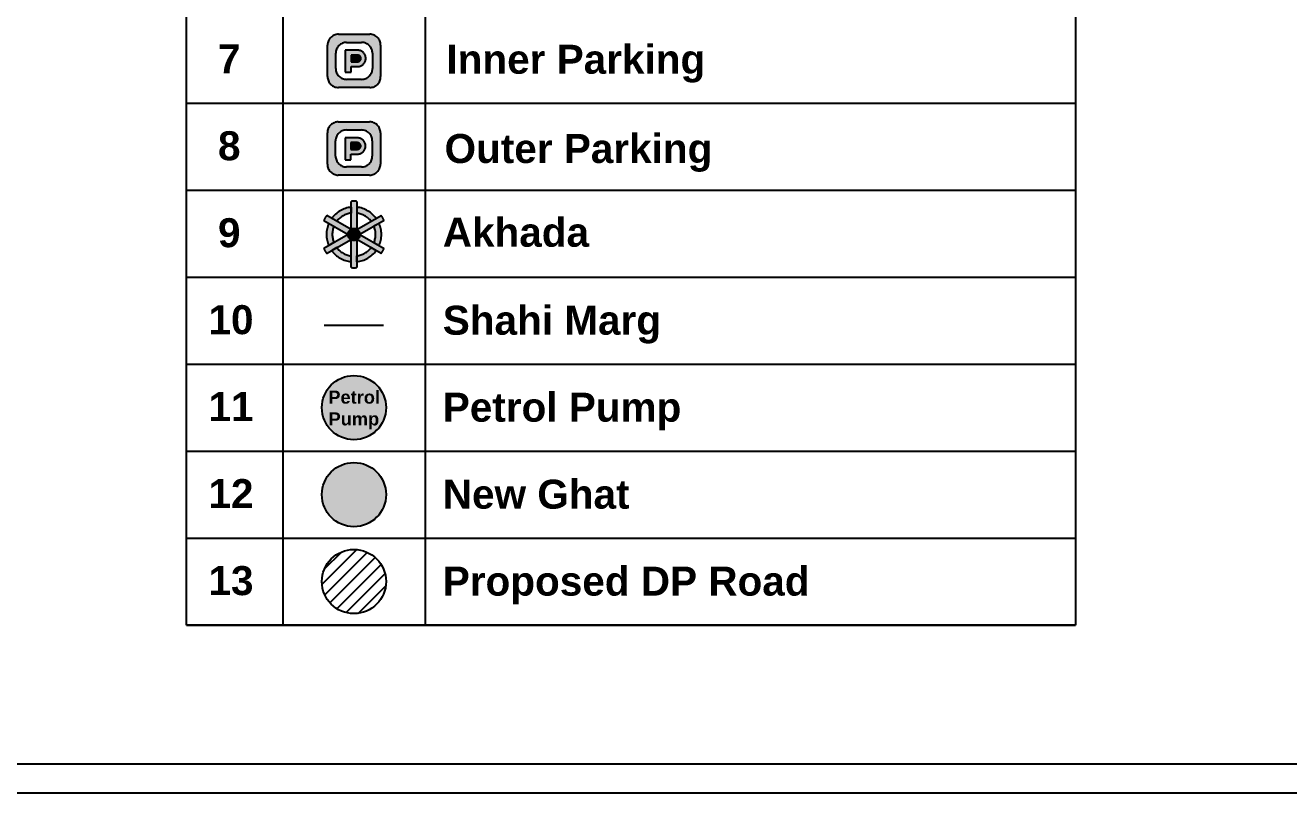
# Model space of a CAD drawing. Header units: metres. Extents: x 125.25 to 127.94, y 109.47 to 110.92.
# Drawn here: x 126.39 to 126.8258, y 109.4658 to 109.7306 of the extents above; entities that cross this region are included whole.
import ezdxf

# ---------------------------------------------------------------- set-up
doc = ezdxf.new("R2010")
doc.units = ezdxf.units.M
doc.linetypes.add('DASHED2', pattern=[0.375, 0.25, -0.125])
doc.linetypes.add('DASHEDX2', pattern=[38.099999999999994, 25.4, -12.7])
doc.styles.get("Standard").update_dxf_attribs({"font": 'arial.ttf'})
pattern_1 = [(0, (0, 0), (0, 6.985), [5.08, -1.905]), (90, (0, 0), (-6.985, 4.277078946022131e-16), [5.08, -1.905])]

# ---------------------------------------------------------------- blocks, each defined once
blk = doc.blocks.new('A$C0B071744')
at = {"linetype": 'DASHEDX2', "transparency": 33554687}
h = blk.add_hatch(dxfattribs=at)
h.set_pattern_fill('ANGLE', color=86)
h.set_pattern_definition(pattern_1)
edge = h.paths.add_edge_path()
edge.add_line((0.01, 0.04900945522955169), (0.03882807903555886, 0.04900945522955169))
edge.add_arc((0.03882807903555885, 0.03900945522955168), 0.01000000000000001, 1.1368683772161603e-13, 89.99999999999989, ccw=False)
edge.add_line((0.04882807903555886, 0.03900945522955169), (0.04882807903555886, 0.01))
edge.add_arc((0.03882807903555885, 0.01), 0.01000000000000001, -89.99999999999989, 0, ccw=False)
edge.add_line((0.03882807903555886, 0), (0.01000000000000001, 0))
edge.add_arc((0.01, 0.01), 0.01, 180, 270, ccw=False)
edge.add_line((0, 0.009999999999999998), (0, 0.03900945522955169))
edge.add_arc((0.01, 0.03900945522955169), 0.01, 90, 180, ccw=False)
h = blk.add_hatch(color=82, dxfattribs=at)
h.dxf.hatch_style = 1
edge = h.paths.add_edge_path()
edge.add_line((0.01, 0.04900945522955169), (0.03882807903555886, 0.04900945522955169))
edge.add_arc((0.03882807903555885, 0.03900945522955168), 0.01000000000000001, 1.1368683772161603e-13, 89.99999999999989, ccw=False)
edge.add_line((0.04882807903555886, 0.03900945522955169), (0.04882807903555886, 0.01))
edge.add_arc((0.03882807903555885, 0.01), 0.01000000000000001, -89.99999999999989, 0, ccw=False)
edge.add_line((0.03882807903555886, 0), (0.01000000000000001, 0))
edge.add_arc((0.01, 0.01), 0.01, 180, 270, ccw=False)
edge.add_line((0, 0.009999999999999998), (0, 0.03900945522955169))
edge.add_arc((0.01, 0.03900945522955169), 0.01, 90, 180, ccw=False)
edge = h.paths.add_edge_path(flags=0)
edge.add_line((0.01627228460265684, 0.01405479155621414), (0.02160728169780413, 0.01405479155621414))
edge.add_line((0.02160728169780413, 0.01405479155621414), (0.02160728169780413, 0.01927437103315732))
edge.add_line((0.02160728169780413, 0.01927437103315732), (0.02761095112752088, 0.01927437103315732))
edge.add_arc((0.02761095112752088, 0.02677845383580113), 0.007504082802643808, 270, 450)
edge.add_line((0.02761095112752088, 0.03428253663844494), (0.01627228460265684, 0.03428253663844494))
edge.add_line((0.01627228460265684, 0.03428253663844494), (0.01627228460265684, 0.01405479155621414))
edge = h.paths.add_edge_path(flags=0)
edge.add_line((0.02761095112752088, 0.02985226765312454), (0.02160728169780413, 0.02985226765312454))
edge.add_line((0.02160728169780413, 0.02985226765312454), (0.02160728169780413, 0.02370464001847772))
edge.add_line((0.02160728169780413, 0.02370464001847772), (0.02761095112752088, 0.02370464001847772))
edge.add_arc((0.02761095112752088, 0.02677845383580113), 0.003073813817323412, 270, 450)
edge = h.paths.add_edge_path(flags=16)
edge.add_line((0.01749999999999318, 0.04150945522955851), (0.03132807903556568, 0.04150945522955851))
edge.add_arc((0.03132807903556567, 0.0315094552295585), 0.01000000000000001, 1.1368683772161603e-13, 89.99999999999989, ccw=False)
edge.add_line((0.04132807903556568, 0.03150945522955851), (0.04132807903556568, 0.01749999999999318))
edge.add_arc((0.03132807903556567, 0.01749999999999318), 0.01000000000000001, -89.99999999999989, 0, ccw=False)
edge.add_line((0.03132807903556568, 0.007499999999993179), (0.01749999999999318, 0.007499999999993179))
edge.add_arc((0.01749999999999318, 0.01749999999999318), 0.01, 180, 270, ccw=False)
edge.add_line((0.007499999999993179, 0.01749999999999318), (0.007499999999993179, 0.03150945522955851))
edge.add_arc((0.01749999999999318, 0.0315094552295585), 0.01, 90, 180, ccw=False)
at = {"linetype": 'DASHEDX2', "true_color": 0x000000, "transparency": 33554687}
h = blk.add_hatch(dxfattribs=at)
h.set_pattern_fill('ANGLE', color=18)
h.set_pattern_definition(pattern_1)
edge = h.paths.add_edge_path()
edge.add_line((0.01749999999999318, 0.04150945522955851), (0.03132807903556568, 0.04150945522955851))
edge.add_arc((0.03132807903556567, 0.0315094552295585), 0.01000000000000001, 1.1368683772161603e-13, 89.99999999999989, ccw=False)
edge.add_line((0.04132807903556568, 0.03150945522955851), (0.04132807903556568, 0.01749999999999318))
edge.add_arc((0.03132807903556567, 0.01749999999999318), 0.01000000000000001, -89.99999999999989, 0, ccw=False)
edge.add_line((0.03132807903556568, 0.007499999999993179), (0.01749999999999318, 0.007499999999993179))
edge.add_arc((0.01749999999999318, 0.01749999999999318), 0.01, 180, 270, ccw=False)
edge.add_line((0.007499999999993179, 0.01749999999999318), (0.007499999999993179, 0.03150945522955851))
edge.add_arc((0.01749999999999318, 0.0315094552295585), 0.01, 90, 180, ccw=False)
at = {"linetype": 'DASHEDX2', "transparency": 33554687}
h = blk.add_hatch(dxfattribs=at)
h.set_pattern_fill('ANGLE', color=1)
h.set_pattern_definition(pattern_1)
edge = h.paths.add_edge_path(flags=16)
edge.add_line((0.02761095112752088, 0.02985226765312454), (0.02160728169780413, 0.02985226765312454))
edge.add_line((0.02160728169780413, 0.02985226765312454), (0.02160728169780413, 0.02370464001847772))
edge.add_line((0.02160728169780413, 0.02370464001847772), (0.02761095112752088, 0.02370464001847772))
edge.add_arc((0.02761095112752088, 0.02677845383580113), 0.003073813817323412, 270, 450)
edge = h.paths.add_edge_path()
edge.add_line((0.01749999999999318, 0.04150945522955851), (0.03132807903556568, 0.04150945522955851))
edge.add_arc((0.03132807903556567, 0.0315094552295585), 0.01000000000000001, 1.1368683772161603e-13, 89.99999999999989, ccw=False)
edge.add_line((0.04132807903556568, 0.03150945522955851), (0.04132807903556568, 0.01749999999999318))
edge.add_arc((0.03132807903556567, 0.01749999999999318), 0.01000000000000001, -89.99999999999989, 0, ccw=False)
edge.add_line((0.03132807903556568, 0.007499999999993179), (0.01749999999999318, 0.007499999999993179))
edge.add_arc((0.01749999999999318, 0.01749999999999318), 0.01, 180, 270, ccw=False)
edge.add_line((0.007499999999993179, 0.01749999999999318), (0.007499999999993179, 0.03150945522955851))
edge.add_arc((0.01749999999999318, 0.0315094552295585), 0.01, 90, 180, ccw=False)
h = blk.add_hatch(dxfattribs=at)
h.set_pattern_fill('ANGLE')
h.set_pattern_definition(pattern_1)
edge = h.paths.add_edge_path()
edge.add_line((0.01627228460265684, 0.01405479155621414), (0.02160728169780413, 0.01405479155621414))
edge.add_line((0.02160728169780413, 0.01405479155621414), (0.02160728169780413, 0.01927437103315732))
edge.add_line((0.02160728169780413, 0.01927437103315732), (0.02761095112752088, 0.01927437103315732))
edge.add_arc((0.02761095112752088, 0.02677845383580113), 0.007504082802643808, 270, 450)
edge.add_line((0.02761095112752088, 0.03428253663844494), (0.01627228460265684, 0.03428253663844494))
edge.add_line((0.01627228460265684, 0.03428253663844494), (0.01627228460265684, 0.01405479155621414))
edge = h.paths.add_edge_path(flags=16)
edge.add_line((0.02761095112752088, 0.02985226765312454), (0.02160728169780413, 0.02985226765312454))
edge.add_line((0.02160728169780413, 0.02985226765312454), (0.02160728169780413, 0.02370464001847772))
edge.add_line((0.02160728169780413, 0.02370464001847772), (0.02761095112752088, 0.02370464001847772))
edge.add_arc((0.02761095112752088, 0.02677845383580113), 0.003073813817323412, 270, 450)
at = {"linetype": 'DASHEDX2', "true_color": 0x000000, "transparency": 33554687}
h = blk.add_hatch(color=18, dxfattribs=at)
h.dxf.hatch_style = 1
edge = h.paths.add_edge_path()
edge.add_line((0.01627228460265684, 0.01405479155621414), (0.02160728169780413, 0.01405479155621414))
edge.add_line((0.02160728169780413, 0.01405479155621414), (0.02160728169780413, 0.01927437103315732))
edge.add_line((0.02160728169780413, 0.01927437103315732), (0.02761095112752088, 0.01927437103315732))
edge.add_arc((0.02761095112752088, 0.02677845383580113), 0.007504082802643808, 270, 450)
edge.add_line((0.02761095112752088, 0.03428253663844494), (0.01627228460265684, 0.03428253663844494))
edge.add_line((0.01627228460265684, 0.03428253663844494), (0.01627228460265684, 0.01405479155621414))
edge = h.paths.add_edge_path(flags=16)
edge.add_line((0.02761095112752088, 0.02985226765312454), (0.02160728169780413, 0.02985226765312454))
edge.add_line((0.02160728169780413, 0.02985226765312454), (0.02160728169780413, 0.02370464001847772))
edge.add_line((0.02160728169780413, 0.02370464001847772), (0.02761095112752088, 0.02370464001847772))
edge.add_arc((0.02761095112752088, 0.02677845383580113), 0.003073813817323412, 270, 450)
h = blk.add_hatch(dxfattribs=at)
h.set_pattern_fill('ANGLE', color=18)
h.set_pattern_definition(pattern_1)
edge = h.paths.add_edge_path()
edge.add_line((0.02761095112752088, 0.02985226765312454), (0.02160728169780413, 0.02985226765312454))
edge.add_line((0.02160728169780413, 0.02985226765312454), (0.02160728169780413, 0.02370464001847772))
edge.add_line((0.02160728169780413, 0.02370464001847772), (0.02761095112752088, 0.02370464001847772))
edge.add_arc((0.02761095112752088, 0.02677845383580113), 0.003073813817323412, 270, 450)
at = {"linetype": 'DASHEDX2', "transparency": 33554687}
h = blk.add_hatch(dxfattribs=at)
h.set_pattern_fill('ANGLE', color=1)
h.set_pattern_definition(pattern_1)
edge = h.paths.add_edge_path()
edge.add_line((0.02761095112752088, 0.02985226765312454), (0.02160728169780413, 0.02985226765312454))
edge.add_line((0.02160728169780413, 0.02985226765312454), (0.02160728169780413, 0.02370464001847772))
edge.add_line((0.02160728169780413, 0.02370464001847772), (0.02761095112752088, 0.02370464001847772))
edge.add_arc((0.02761095112752088, 0.02677845383580113), 0.003073813817323412, 270, 450)
h = blk.add_hatch(color=82, dxfattribs=at)
h.dxf.hatch_style = 1
edge = h.paths.add_edge_path()
edge.add_line((0.02761095112752088, 0.02985226765312454), (0.02160728169780413, 0.02985226765312454))
edge.add_line((0.02160728169780413, 0.02985226765312454), (0.02160728169780413, 0.02370464001847772))
edge.add_line((0.02160728169780413, 0.02370464001847772), (0.02761095112752088, 0.02370464001847772))
edge.add_arc((0.02761095112752088, 0.02677845383580113), 0.003073813817323412, 270, 450)
at = {"color": 18, "linetype": 'DASHEDX2', "true_color": 0x000000}
for points in [[(0.01, 0.04900945522955169), (0.03882807903555886, 0.04900945522955169, -0.414213562373095), (0.04882807903555886, 0.03900945522955169), (0.04882807903555886, 0.01, -0.414213562373095), (0.03882807903555886, 0), (0.01000000000000001, 0, -0.414213562373095), (0, 0.009999999999999998), (0, 0.03900945522955169, -0.414213562373095)], [(0.01749999999999318, 0.04150945522955851), (0.03132807903556568, 0.04150945522955851, -0.414213562373095), (0.04132807903556568, 0.03150945522955851), (0.04132807903556568, 0.01749999999999318, -0.414213562373095), (0.03132807903556568, 0.007499999999993179), (0.01749999999999318, 0.007499999999993179, -0.414213562373095), (0.007499999999993179, 0.01749999999999318), (0.007499999999993179, 0.03150945522955851, -0.414213562373095)], [(0.01627228460265684, 0.01405479155621414), (0.02160728169780413, 0.01405479155621414), (0.02160728169780413, 0.01927437103315732), (0.02761095112752088, 0.01927437103315732, 0.9999999999999999), (0.02761095112752088, 0.03428253663844494), (0.01627228460265684, 0.03428253663844494)], [(0.02761095112752088, 0.02985226765312454), (0.02160728169780413, 0.02985226765312454), (0.02160728169780413, 0.02370464001847772), (0.02761095112752088, 0.02370464001847772, 0.9999999999999999)]]:
    blk.add_lwpolyline(points, format="xyb", close=True, dxfattribs=at)
blk = doc.blocks.new('A$C41FF0212')
at = {"linetype": 'DASHEDX2', "true_color": 0xffffff, "transparency": 33554687}
h = blk.add_hatch(color=7, dxfattribs=at)
h.dxf.hatch_style = 1
edge = h.paths.add_edge_path()
edge.add_line((0.009810053648588224, 0.02023095741278836), (0.009807084236798356, 0.01053818119704282))
edge.add_arc((0.008810050707553271, 0.008816867412440125), 0.001989220199852741, 59.9193663883004, 120.0806349087099)
edge.add_line((0.007813017139342635, 0.01053818117447288), (0.007810053648588224, 0.02023095741278836))
edge.add_arc((0.008810053648588223, 0.008810029477800203), 0.01146462362645163, 84.99602569108208, 95.00397430891792, ccw=False)
edge = h.paths.add_edge_path()
edge.add_line((0.009807087214203676, 0.01053817947927114), (0.01820807795371283, 0.01537621056397809))
edge.add_arc((0.008810053648588227, 0.008810029477800182), 0.01146462362645165, 24.93315632470302, 34.9411049425388, ccw=False)
edge.add_line((0.01920617681180591, 0.01364306352189733), (0.01080518607229675, 0.008805032437190382))
edge.add_arc((0.008876963372191574, 0.008848561995297174), 0.001928713976625326, 358.70676949753, 421.1674917697118)
edge = h.paths.add_edge_path()
edge.add_line((0.01080518607229675, 0.008805032437190382), (0.01921446167699539, 0.003994856742102139))
edge.add_arc((0.00881005364858819, 0.008810029477800227), 0.0114646236264517, 325.15729421149143, 335.1652428293271, ccw=False)
edge.add_line((0.01821934077739304, 0.00225999813253921), (0.009810053648588222, 0.0070835943187085))
edge.add_arc((0.00889229840302597, 0.008762485264074324), 0.001913360785944036, 298.66294626811, 361.2741843655108)
edge = h.paths.add_edge_path()
edge.add_line((0.009810053648588224, 0.007083594318708501), (0.009810053648588219, -0.002610898457187993))
edge.add_arc((0.008810053648588221, 0.00881002947780018), 0.01146462362645164, 264.99602569108214, 275.00397430891786, ccw=False)
edge.add_line((0.007810053648588224, -0.002610898457187993), (0.007810053648588221, 0.007083594318708499))
edge.add_arc((0.008810053648588223, 0.008780995651962845), 0.0019700688531454, 239.496135826314, 300.503864173686)
edge = h.paths.add_edge_path()
edge.add_line((0.006814656138358171, 0.00881829426345854), (-0.00159435437981895, 0.003994856742102139))
edge.add_arc((0.008810053648588253, 0.008810029477800227), 0.0114646236264517, 204.8347571706728, 214.8427057885085)
edge.add_line((-0.0005992334802165968, 0.00225999813253921), (0.00781005364858822, 0.0070835943187085))
edge.add_arc((0.008738579878051298, 0.008769334124422391), 0.001924546609300286, 178.5422478274661, 241.1534859248669, ccw=False)
edge = h.paths.add_edge_path()
edge.add_line((0.007813020082972766, 0.01053817947927114), (-0.0005879706565363914, 0.01537621056397809))
edge.add_arc((0.008810053648588216, 0.008810029477800182), 0.01146462362645165, 145.0588950574612, 155.0668436752969)
edge.add_line((-0.00158606951462947, 0.01364306352189733), (0.006814656138358171, 0.00881829426345854))
edge.add_arc((0.008732075451129296, 0.008854977589945533), 0.001917770186291842, 118.63530476575451, 181.0960270379363, ccw=False)
at = {"linetype": 'DASHEDX2', "transparency": 33554687}
h = blk.add_hatch(color=20, dxfattribs=at)
h.dxf.hatch_style = 1
edge = h.paths.add_edge_path()
edge.add_line((0.007810053648588219, 0.01822167653824538), (0.007810053648588219, 0.01620736723435694))
edge.add_arc((0.008810053648588216, 0.008810029477800184), 0.007464623626451644, 97.69878825760865, 142.3640811087704)
edge.add_line((0.002898766051610421, 0.01336824018271462), (0.001153218945675414, 0.01437348009074328))
edge.add_arc((0.00881005364858822, 0.008810029477800182), 0.00946462362645165, 96.06499769183557, 143.9978716745435, ccw=False)
edge = h.paths.add_edge_path()
edge.add_line((0.009810053648588224, 0.01822167653824538), (0.009810053648588224, 0.01620736723435694))
edge.add_arc((0.008810053648588227, 0.008810029477800184), 0.007464623626451644, 37.63591889122961, 82.30121174239127, ccw=False)
edge.add_line((0.01472134124556602, 0.01336824018271462), (0.01646688835150103, 0.01437348009074328))
edge.add_arc((0.008810053648588223, 0.008810029477800182), 0.00946462362645165, 36.0021283254565, 83.93500230816441)
edge = h.paths.add_edge_path()
edge.add_line((0.01746498720959411, 0.01264033304866252), (0.0157194401036591, 0.01163509314063386))
edge.add_arc((0.008810053648588223, 0.008810029477800189), 0.007464623626451644, -22.139943221981923, 22.238342376012213, ccw=False)
edge.add_line((0.01572428164579309, 0.005996836081098064), (0.01747155256487988, 0.004994595437816641))
edge.add_arc((0.008810053648588225, 0.008810029477800189), 0.009464623626451646, 336.226266212245, 383.8721329417853)
edge = h.paths.add_edge_path()
edge.add_line((0.009810053648588224, -0.0006016175826450108), (0.00981005364858822, 0.001412691721243432))
edge.add_arc((0.008810053648588223, 0.008810029477800189), 0.007464623626451648, 277.6987882576087, 322.4624802628007)
edge.add_line((0.01472916074619075, 0.004261977471535136), (0.01647643166527753, 0.003259736828253713))
edge.add_arc((0.008810053648588223, 0.008810029477800189), 0.00946462362645165, 276.0649976918356, 324.0962708285738, ccw=False)
edge = h.paths.add_edge_path()
edge.add_line((0.007810053648588219, -0.0006016175826450108), (0.007810053648588222, 0.001412691721243432))
edge.add_arc((0.00881005364858822, 0.008810029477800189), 0.007464623626451648, 217.5375197371993, 262.30121174239133, ccw=False)
edge.add_line((0.002890946550985696, 0.004261977471535136), (0.001143675631898908, 0.003259736828253713))
edge.add_arc((0.00881005364858822, 0.008810029477800189), 0.00946462362645165, 215.9037291714262, 263.9350023081644)
edge = h.paths.add_edge_path()
edge.add_line((0.0001551200875823354, 0.01264033304866252), (0.001900667193517343, 0.01163509314063386))
edge.add_arc((0.008810053648588218, 0.008810029477800189), 0.007464623626451643, 157.7616576239878, 202.139943221982)
edge.add_line((0.00189582565138335, 0.005996836081098064), (0.0001485547322965623, 0.004994595437816641))
edge.add_arc((0.008810053648588218, 0.008810029477800189), 0.009464623626451646, 156.1278670582147, 203.773733787755, ccw=False)
at = {"linetype": 'DASHEDX2', "true_color": 0xffffff, "transparency": 33554687}
h = blk.add_hatch(color=7, dxfattribs=at)
h.dxf.hatch_style = 1
edge = h.paths.add_edge_path()
edge.add_line((0.009807087214203676, 0.01053817947927114), (0.01820807795371283, 0.01537621056397809))
edge.add_arc((0.008810053648588227, 0.008810029477800182), 0.01146462362645165, 24.93315632470302, 34.9411049425388, ccw=False)
edge.add_line((0.01920617681180591, 0.01364306352189733), (0.01080518607229675, 0.008805032437190382))
edge.add_arc((0.008876963372191574, 0.008848561995297174), 0.001928713976625326, 358.70676949753, 421.1674917697118)
at = {"linetype": 'DASHEDX2', "true_color": 0xcc3300, "transparency": 33554687}
h = blk.add_hatch(color=22, dxfattribs=at)
h.dxf.hatch_style = 1
edge = h.paths.add_edge_path()
edge.add_arc((0.008810053648588221, 0.008780995651962838), 0.002025091960450592, 0, 360)
at = {"color": 18, "linetype": 'DASHEDX2', "true_color": 0x000000}
for points in [[(0.007810053648588219, 0.01822167653824538), (0.007810053648588219, 0.01620736723435694, 0.1973945879906858), (0.002898766051610421, 0.01336824018271462), (0.001153218945675414, 0.01437348009074328, -0.2122504552456015)], [(0.009810053648588224, 0.02023095741278836), (0.009807084236798356, 0.01053818119704282, 0.2687035224409885), (0.007813017139342635, 0.01053818117447288), (0.007810053648588224, 0.02023095741278836, -0.04369569146346969)], [(0.009810053648588224, 0.01822167653824538), (0.009810053648588224, 0.01620736723435694, -0.1973945879906858), (0.01472134124556602, 0.01336824018271462), (0.01646688835150103, 0.01437348009074328, 0.2122504552456015)], [(0.0001551200875823354, 0.01264033304866252), (0.001900667193517343, 0.01163509314063386, 0.1960938078674019), (0.00189582565138335, 0.005996836081098064), (0.0001485547322965623, 0.004994595437816641, -0.2109420802666859)], [(0.01746498720959411, 0.01264033304866252), (0.0157194401036591, 0.01163509314063386, -0.1960938078674019), (0.01572428164579309, 0.005996836081098064), (0.01747155256487988, 0.004994595437816641, 0.2109420802666859)], [(0.007810053648588219, -0.0006016175826450108), (0.007810053648588222, 0.001412691721243432, -0.1978407024874488), (0.002890946550985696, 0.004261977471535136), (0.001143675631898908, 0.003259736828253713, 0.2126991856762388)], [(0.009810053648588224, -0.0006016175826450108), (0.00981005364858822, 0.001412691721243432, 0.1978407024874488), (0.01472916074619075, 0.004261977471535136), (0.01647643166527753, 0.003259736828253713, -0.2126991856762388)]]:
    blk.add_lwpolyline(points, format="xyb", close=True, dxfattribs=at)
for points in [[(0.007813020082972766, 0.01053817947927114), (-0.0005879706565363914, 0.01537621056397809, 0.04369569146346959), (-0.00158606951462947, 0.01364306352189733), (0.006814656138358171, 0.00881829426345854, -0.2794906431650335), (0.007813017139342633, 0.01053818117447287)], [(0.009807087214203676, 0.01053817947927114), (0.01820807795371283, 0.01537621056397809, -0.04369569146346959), (0.01920617681180591, 0.01364306352189733), (0.01080518607229675, 0.008805032437190382, 0.2794906431650335), (0.009807087214203676, 0.01053817947927114)], [(0.006814656138358171, 0.00881829426345854, -0.001681654276185364), (0.006814656138358171, 0.00881829426345854), (-0.00159435437981895, 0.003994856742102139, 0.04369569146346952), (-0.0005992334802165968, 0.00225999813253921), (0.00781005364858822, 0.0070835943187085, -0.2801988244140493), (0.006814656138358171, 0.00881829426345854)], [(0.01080518607229675, 0.008805032437190382, 0.001681654276185364), (0.01080518607229675, 0.008805032437190382), (0.01921446167699539, 0.003994856742102139, -0.04369569146346952), (0.01821934077739304, 0.00225999813253921), (0.009810053648588222, 0.0070835943187085, 0.2801988244140493), (0.01080518607229675, 0.008805032437190382)], [(0.009810053648588224, 0.007083594318708501), (0.009810053648588219, -0.002610898457187993, -0.04369569146346952), (0.007810053648588224, -0.002610898457187993), (0.007810053648588221, 0.0070835943187085, 0.2726675198910545), (0.009810053648588224, 0.007083594318708501)]]:
    blk.add_lwpolyline(points, format="xyb", dxfattribs=at)
blk.add_circle((0.008810053648588221, 0.008780995651962838), 0.002025091960450592, dxfattribs=at)
blk = doc.blocks.new('A$C2D371BA0')
at = {"linetype": 'DASHEDX2', "transparency": 33554687}
h = blk.add_hatch(color=1, dxfattribs=at)
h.dxf.hatch_style = 1
edge = h.paths.add_edge_path()
edge.add_line((0.003749977765536983, 0.0183785431616883), (0.01456050740387127, 0.0183785431616883))
edge.add_arc((0.01456050740386416, 0.0146285431616846), 0.003750000000003695, -1.0862777344300412e-10, 89.99999999989137, ccw=False)
edge.add_line((0.01831050740386786, 0.0146285431616775), (0.01831050740386786, 0.003749997450597675))
edge.add_arc((0.01456050740387127, 0.003749997450597675), 0.003749999999996589, -90, 0, ccw=False)
edge.add_line((0.01456050740387127, -2.549398914197809e-09), (0.003749977765536983, -2.549398914197809e-09))
edge.add_arc((0.003749977765536983, 0.003749997450597675), 0.003749999999996589, 180, 270, ccw=False)
edge.add_line((-2.223445960680692e-08, 0.003749997450597675), (-2.223445960680692e-08, 0.0146285431616775))
edge.add_arc((0.003749977765544088, 0.0146285431616846), 0.003750000000003695, 90.00000000010863, 180.0000000001086, ccw=False)
edge = h.paths.add_edge_path(flags=0)
edge.add_line((0.006102084491530491, 0.00527054428418694), (0.008102708402219605, 0.00527054428418694))
edge.add_line((0.008102708402219605, 0.00527054428418694), (0.008102708402219605, 0.007227886588040633))
edge.add_line((0.008102708402219605, 0.007227886588040633), (0.01035408443836161, 0.007227886588040633))
edge.add_arc((0.01035408443836161, 0.01004191763902895), 0.002814031050988319, 270, 450)
edge.add_line((0.01035408443836161, 0.01285594869001727), (0.006102084491530491, 0.01285594869001727))
edge.add_line((0.006102084491530491, 0.01285594869001727), (0.006102084491530491, 0.00527054428418694))
edge = h.paths.add_edge_path(flags=0)
edge.add_line((0.01035408443836161, 0.0111945978205199), (0.008102708402219605, 0.0111945978205199))
edge.add_line((0.008102708402219605, 0.0111945978205199), (0.008102708402219605, 0.008889237457523791))
edge.add_line((0.008102708402219605, 0.008889237457523791), (0.01035408443836161, 0.008889237457523791))
edge.add_arc((0.01035408443836161, 0.01004191763902185), 0.001152680181498056, 270, 450)
edge = h.paths.add_edge_path(flags=16)
edge.add_line((0.00656247776554153, 0.01556604316168375), (0.01174800740388093, 0.01556604316168375))
edge.add_arc((0.01174800740388093, 0.01181604316168716), 0.003749999999996589, 0, 90, ccw=False)
edge.add_line((0.01549800740387752, 0.01181604316168716), (0.01549800740387752, 0.006562497450602223))
edge.add_arc((0.01174800740387383, 0.006562497450595117), 0.003750000000003695, -89.99999999989137, 1.0862777344300412e-10, ccw=False)
edge.add_line((0.01174800740388093, 0.002812497450591422), (0.00656247776554153, 0.002812497450591422))
edge.add_arc((0.00656247776554153, 0.006562497450602223), 0.0037500000000108, 180, 270, ccw=False)
edge.add_line((0.00281247776553073, 0.006562497450602223), (0.00281247776553073, 0.01181604316168716))
edge.add_arc((0.006562477765534425, 0.01181604316168006), 0.003750000000003695, 89.99999999989137, 179.9999999998915, ccw=False)
at = {"linetype": 'DASHEDX2', "true_color": 0x000000, "transparency": 33554687}
h = blk.add_hatch(color=18, dxfattribs=at)
h.dxf.hatch_style = 1
edge = h.paths.add_edge_path()
edge.add_line((0.006102084491530491, 0.00527054428418694), (0.008102708402219605, 0.00527054428418694))
edge.add_line((0.008102708402219605, 0.00527054428418694), (0.008102708402219605, 0.007227886588040633))
edge.add_line((0.008102708402219605, 0.007227886588040633), (0.01035408443836161, 0.007227886588040633))
edge.add_arc((0.01035408443836161, 0.01004191763902895), 0.002814031050988319, 270, 450)
edge.add_line((0.01035408443836161, 0.01285594869001727), (0.006102084491530491, 0.01285594869001727))
edge.add_line((0.006102084491530491, 0.01285594869001727), (0.006102084491530491, 0.00527054428418694))
edge = h.paths.add_edge_path(flags=16)
edge.add_line((0.01035408443836161, 0.0111945978205199), (0.008102708402219605, 0.0111945978205199))
edge.add_line((0.008102708402219605, 0.0111945978205199), (0.008102708402219605, 0.008889237457523791))
edge.add_line((0.008102708402219605, 0.008889237457523791), (0.01035408443836161, 0.008889237457523791))
edge.add_arc((0.01035408443836161, 0.01004191763902185), 0.001152680181498056, 270, 450)
at = {"linetype": 'DASHEDX2', "transparency": 33554687}
h = blk.add_hatch(color=1, dxfattribs=at)
h.dxf.hatch_style = 1
edge = h.paths.add_edge_path()
edge.add_line((0.01035408443836161, 0.0111945978205199), (0.008102708402219605, 0.0111945978205199))
edge.add_line((0.008102708402219605, 0.0111945978205199), (0.008102708402219605, 0.008889237457523791))
edge.add_line((0.008102708402219605, 0.008889237457523791), (0.01035408443836161, 0.008889237457523791))
edge.add_arc((0.01035408443836161, 0.01004191763902185), 0.001152680181498056, 270, 450)
at = {"color": 18, "linetype": 'DASHEDX2', "true_color": 0x000000}
for points in [[(0.003749977765536983, 0.0183785431616883), (0.01456050740387127, 0.0183785431616883, -0.414213562373095), (0.01831050740386786, 0.0146285431616775), (0.01831050740386786, 0.003749997450597675, -0.414213562373095), (0.01456050740387127, -2.549398914197809e-09), (0.003749977765536983, -2.549398914197809e-09, -0.414213562373095), (-2.223445960680692e-08, 0.003749997450597675), (-2.223445960680692e-08, 0.0146285431616775, -0.414213562373095)], [(0.00656247776554153, 0.01556604316168375), (0.01174800740388093, 0.01556604316168375, -0.414213562373095), (0.01549800740387752, 0.01181604316168716), (0.01549800740387752, 0.006562497450602223, -0.414213562373095), (0.01174800740388093, 0.002812497450591422), (0.00656247776554153, 0.002812497450591422, -0.414213562373095), (0.00281247776553073, 0.006562497450602223), (0.00281247776553073, 0.01181604316168716, -0.414213562373095)], [(0.006102084491530491, 0.00527054428418694), (0.008102708402219605, 0.00527054428418694), (0.008102708402219605, 0.007227886588040633), (0.01035408443836161, 0.007227886588040633, 0.9999999999999999), (0.01035408443836161, 0.01285594869001727), (0.006102084491530491, 0.01285594869001727)], [(0.01035408443836161, 0.0111945978205199), (0.008102708402219605, 0.0111945978205199), (0.008102708402219605, 0.008889237457523791), (0.01035408443836161, 0.008889237457523791, 0.9999999999999999)]]:
    blk.add_lwpolyline(points, format="xyb", close=True, dxfattribs=at)
blk = doc.blocks.new('A$C049E3E5C')
at = {"linetype": 'DASHEDX2', "true_color": 0x0000e0, "transparency": 33554653}
h = blk.add_hatch(color=172, dxfattribs=at)
h.dxf.hatch_style = 1
edge = h.paths.add_edge_path()
edge.add_arc((0.0122980999190645, 0.01229810165378353), 0.01229810674360333, 0, 360)
at = {"color": 18, "linetype": 'DASHEDX2', "true_color": 0x000000}
blk.add_circle((0.0122980999190645, 0.01229810165378353), 0.01229810674360333, dxfattribs=at)
at = {"color": 18, "true_color": 0x000000, "insert": (-0.05804653016235761, 0.01881951415997207), "char_height": 0.005, "attachment_point": 1}
blk.add_mtext_dynamic_manual_height_columns('\\pi0.060534;{\\fArial|b1|i0|c0|p34;\\C52;\\c971224;Petrol\\P\\pi0.060619;Pump}', width=0.1398733676870165, gutter_width=1.516051577029884, heights=[0], dxfattribs=at)
blk = doc.blocks.new('A$C0E205D5A')
at = {"linetype": 'DASHEDX2', "true_color": 0x636466, "transparency": 33554653}
h = blk.add_hatch(color=251, dxfattribs=at)
h.dxf.hatch_style = 1
edge = h.paths.add_edge_path()
edge.add_arc((0.01106829381151897, 0.01106829465358317), 0.011068296069243, 0, 360)
at = {"color": 18, "linetype": 'DASHEDX2', "true_color": 0x000000}
blk.add_circle((0.01106829381151897, 0.01106829465358317), 0.011068296069243, dxfattribs=at)
blk = doc.blocks.new('A$C30445031')
at = {"linetype": 'DASHEDX2', "true_color": 0x636466, "transparency": 33554687}
h = blk.add_hatch(dxfattribs=at)
h.set_pattern_fill('ANSI31', color=251, scale=0.001)
h.set_pattern_definition([(45, (0, 0), (-0.002245064030267288, 0.002245064030267288), [])])
edge = h.paths.add_edge_path()
edge.add_arc((0.01106826563803054, 0.01106827912443009), 0.011068296069243, 0, 360)
at = {"color": 18, "linetype": 'DASHEDX2', "true_color": 0x000000}
blk.add_circle((0.01106826563803054, 0.01106827912443009), 0.011068296069243, dxfattribs=at)

msp = doc.modelspace()

# ---------------------------------------------------------------- linework, layer by layer
at = {"color": 18, "linetype": 'DASHEDX2', "true_color": 0x000000}
for p, q in [((126.478828858969, 109.9436519480123), (126.478828858969, 109.5236519480123)), ((126.5278887864951, 109.9436519480123), (126.5278887864951, 109.5236519480123)), ((126.4456225902573, 109.7036519480123), (126.7522227462462, 109.7036519480123)), ((126.4456225902573, 109.6736519480123), (126.7522227462462, 109.6736519480122)), ((126.4456225902573, 109.6436519480123), (126.7522227462462, 109.6436519480122)), ((126.4456225902573, 109.6136519480123), (126.7522227462462, 109.6136519480122)), ((126.4456225902573, 109.5836519480123), (126.7522227462462, 109.5836519480122)), ((126.4456225902573, 109.5536519480123), (126.7522227462462, 109.5536519480123)), ((126.4456225902573, 109.5236519480123), (126.7522227462462, 109.5236519480123))]:
    msp.add_line(p, q, dxfattribs=at)
at = {"color": 1, "linetype": 'DASHED2', "lineweight": 25, "ltscale": 0.015}
msp.add_line((126.4931043436056, 109.6271344378383), (126.5135836432829, 109.6271344378383), dxfattribs=at)
at = {"color": 18, "linetype": 'DASHEDX2', "true_color": 0x000000}
for points in [[(127.2556200472607, 110.7071924725872), (125.2503302279466, 110.7071924725872), (125.2503302279466, 109.4658067328945), (127.2556200472607, 109.4658067328945)], [(127.2456200472607, 110.6971924725872), (125.2603302279466, 110.6971924725872), (125.2603302279466, 109.4758067328945), (127.2456200472607, 109.4758067328945)], [(126.4456225902573, 109.9654053362936), (126.7522227462462, 109.9654053362936), (126.7522227462462, 109.5236519480123), (126.4456225902573, 109.5236519480123)]]:
    msp.add_lwpolyline(points, close=True, dxfattribs=at)

# ---------------------------------------------------------------- block references
for name, p, xscale, yscale, zscale in [('A$C0B071744', (126.4942537542567, 109.7090746967612), 0.375, 0.375, 0.375), ('A$C049E3E5C', (126.4922757035171, 109.5875836565238), 0.9, 0.9, 0.9)]:
    msp.add_blockref(name, p, dxfattribs=dict(at, xscale=xscale, yscale=yscale, zscale=zscale))
for name, p in [('A$C2D371BA0', (126.4941887508596, 109.6788633390902)), ('A$C41FF0212', (126.4945339397957, 109.6495744248559)), ('A$C0E205D5A', (126.4922756996328, 109.5575836533587)), ('A$C30445031', (126.4922757278063, 109.5275836688878))]:
    msp.add_blockref(name, p, dxfattribs=at)

# ---------------------------------------------------------------- texts
at = {"color": 18, "true_color": 0x000000, "char_height": 0.01, "attachment_point": 1}
for s, insert in [('{\\fArial|b1|i0|c0|p34;7}', (126.4564555025408, 109.7239916722443)), ('{\\fArial|b1|i0|c0|p34;8}', (126.4564555025408, 109.6939916722443)), ('{\\fArial|b1|i0|c0|p34;9}', (126.4564555025408, 109.6639916722443)), ('{\\fArial|b1|i0|c0|p34;10}', (126.4531710587274, 109.6339916722443)), ('{\\fArial|b1|i0|c0|p34;11}', (126.4531710587274, 109.6039916722443)), ('{\\fArial|b1|i0|c0|p34;12}', (126.4531710587274, 109.5739916722443)), ('{\\fArial|b1|i0|c0|p34;13}', (126.4531710587274, 109.5439916722443))]:
    msp.add_mtext_dynamic_manual_height_columns(s, width=0.5671065196621896, gutter_width=1.516051577029884, heights=[0], dxfattribs=dict(at, insert=insert))
at = {"color": 18, "true_color": 0x000000, "char_height": 0.01, "width": 0.5671065196621896, "attachment_point": 1}
for s, insert in [('{\\fArial|b1|i0|c0|p34;Inner Parking}', (126.5352487641581, 109.7238265361628)), ('{\\fArial|b1|i0|c0|p34;Outer Parking}', (126.5346050526362, 109.6930373708467)), ('{\\fArial|b1|i0|c0|p34;Akhada}', (126.5339920413974, 109.6641492402755)), ('{\\fArial|b1|i0|c0|p34;Shahi Marg}', (126.5339920413974, 109.6338021901041)), ('{\\fArial|b1|i0|c0|p34;Petrol Pump}', (126.5339920413974, 109.6038021901041)), ('{\\fArial|b1|i0|c0|p34;New Ghat}', (126.5339920413974, 109.5738021901041)), ('{\\fArial|b1|i0|c0|p34;Proposed DP Road}', (126.5339920413974, 109.5438021901041))]:
    msp.add_mtext(s, dxfattribs=dict(at, insert=insert))

doc.saveas('drawing.dxf')
